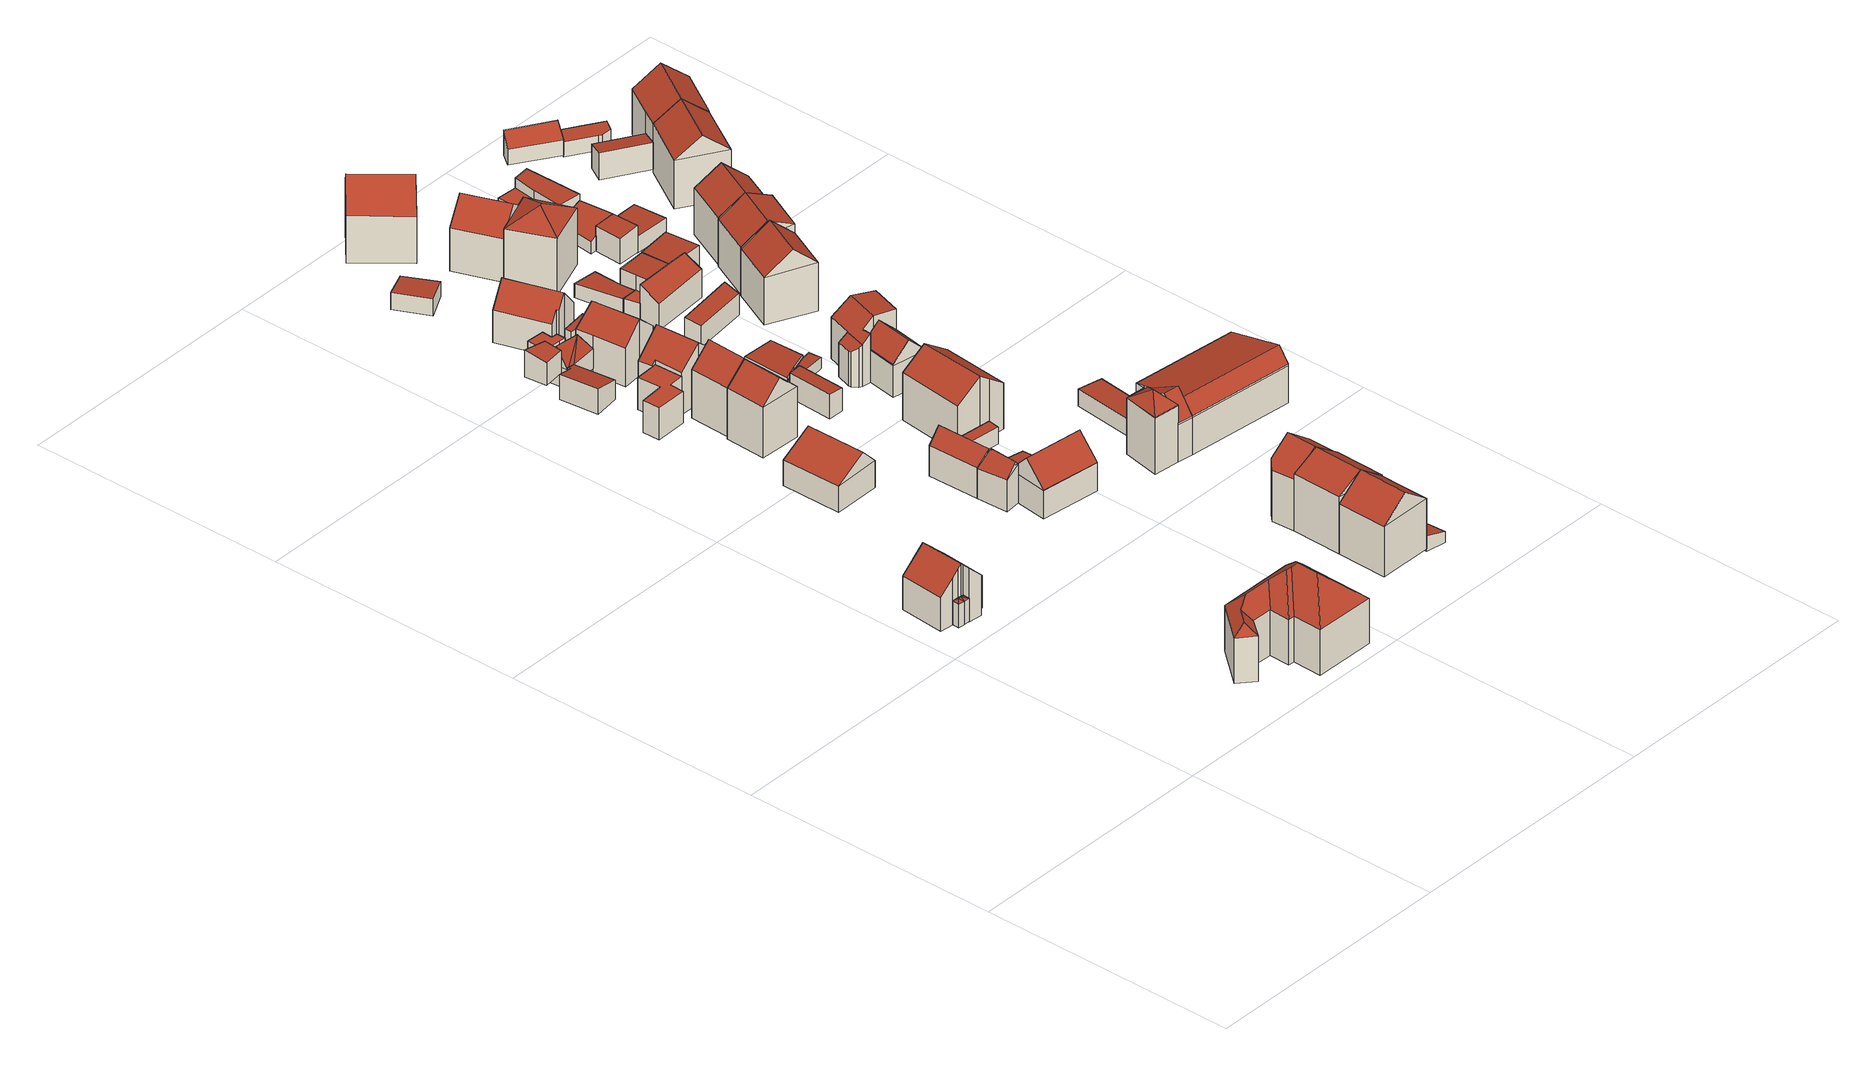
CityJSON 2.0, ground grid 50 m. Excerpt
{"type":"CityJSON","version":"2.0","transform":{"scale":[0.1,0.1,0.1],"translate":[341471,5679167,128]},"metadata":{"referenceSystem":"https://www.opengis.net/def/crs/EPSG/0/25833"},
"CityObjects":{
"building1":{"type":"Building","attributes":{"Dachtyp_tdc":"tdcFreeFormRoof","Gemeindeschluessel":14729160,"Dachneigung":36.52,"QualitaetDacherkennung":45,"Geometrietyp2DReferenz":"3000","function":"31001_9998","roofType":"5000","measuredHeight":5.02},"geometry":[{"type":"MultiSurface","lod":"2","boundaries":[[[0,1,2,3]],[[1,4,5,2]],[[4,6,7,5]],[[6,8,9,7]],[[8,10,11,9]],[[10,0,3,11]],[[12,8,13]],[[12,10,8]],[[14,10,12]],[[10,14,0]],[[13,8,6]],[[12,13,6,4]],[[14,12,4,1]],[[14,1,0]],[[3,2,5,7,9,11]]],"semantics":{"surfaces":[{"type":"WallSurface"},{"type":"RoofSurface"},{"type":"GroundSurface"}],"values":[0,0,0,0,0,0,1,1,1,1,1,1,1,1,2]}}]},
"building2":{"type":"Building","attributes":{"Dachtyp_tdc":"tdcGableRoof","Gemeindeschluessel":14729160,"Dachneigung":43.57,"QualitaetDacherkennung":71,"Geometrietyp2DReferenz":"3000","function":"31001_9998","roofType":"3100","measuredHeight":10.77},"geometry":[{"type":"MultiSurface","lod":"2","boundaries":[[[15,16,17,18]],[[16,19,20,17]],[[19,21,22,20]],[[21,23,24,22]],[[23,25,26,24]],[[25,27,28,26]],[[27,29,30,28]],[[29,31,32,30]],[[31,33,34,32]],[[33,35,36,34]],[[35,37,38,36]],[[37,15,18,38]],[[33,31,29,27,25,23]],[[23,21,19,16,15,37,35,33]],[[18,17,20,22,24,26,28,30,32,34,36,38]]],"semantics":{"surfaces":[{"type":"WallSurface"},{"type":"RoofSurface"},{"type":"GroundSurface"}],"values":[0,0,0,0,0,0,0,0,0,0,0,0,1,1,2]}}]},
"building3":{"type":"Building","attributes":{"Dachtyp_tdc":"tdcFreeFormRoof","Gemeindeschluessel":14729160,"Dachneigung":41.77,"QualitaetDacherkennung":42,"Geometrietyp2DReferenz":"3000","function":"31001_9998","roofType":"5000","measuredHeight":14.08},"geometry":[{"type":"MultiSurface","lod":"2","boundaries":[[[39,40,41,42]],[[40,43,44,41]],[[43,45,46,44]],[[45,47,48,46]],[[47,49,50,48]],[[49,51,52,50]],[[51,53,54,52]],[[53,55,56,54]],[[55,57,58,56]],[[57,59,60,58]],[[59,39,42,60]],[[61,62,63,59,57]],[[61,57,55]],[[64,62,61,55,53]],[[64,53,51]],[[65,66,67,63,62,64,51,49]],[[68,69,65,49,47]],[[68,47,45]],[[69,68,45,43]],[[66,65,69,43,40]],[[67,66,40,39]],[[63,67,39,59]],[[42,41,44,46,48,50,52,54,56,58,60]]],"semantics":{"surfaces":[{"type":"WallSurface"},{"type":"RoofSurface"},{"type":"GroundSurface"}],"values":[0,0,0,0,0,0,0,0,0,0,0,1,1,1,1,1,1,1,1,1,1,1,2]}}]},
"building4":{"type":"Building","attributes":{"Dachtyp_tdc":"tdcGableRoof","Gemeindeschluessel":14729160,"Dachneigung":29.31,"QualitaetDacherkennung":90,"Geometrietyp2DReferenz":"3000","function":"31001_9998","roofType":"3100","measuredHeight":8.37},"geometry":[{"type":"MultiSurface","lod":"2","boundaries":[[[70,71,72,73]],[[71,74,75,72]],[[74,76,77,75]],[[76,70,73,77]],[[74,71,78]],[[70,76,79]],[[71,70,79,78]],[[76,74,78,79]],[[73,72,75,77]]],"semantics":{"surfaces":[{"type":"WallSurface"},{"type":"RoofSurface"},{"type":"GroundSurface"}],"values":[0,0,0,0,0,0,1,1,2]}}]},
"building5":{"type":"Building","attributes":{"Dachtyp_tdc":"tdcPolyFlatRoof","Gemeindeschluessel":14729160,"Dachneigung":11.79,"QualitaetDacherkennung":70,"Geometrietyp2DReferenz":"3000","function":"31001_9998","roofType":"2100","measuredHeight":5.25},"geometry":[{"type":"MultiSurface","lod":"2","boundaries":[[[80,81,82,83]],[[81,84,85,82]],[[84,86,87,85]],[[86,80,83,87]],[[86,84,81,80]],[[83,82,85,87]]],"semantics":{"surfaces":[{"type":"WallSurface"},{"type":"RoofSurface"},{"type":"GroundSurface"}],"values":[0,0,0,0,1,2]}}]},
"building6":{"type":"Building","attributes":{"Dachtyp_tdc":"tdcPolyFlatRoof","Gemeindeschluessel":14729160,"Dachneigung":12.89,"QualitaetDacherkennung":87,"Geometrietyp2DReferenz":"3000","function":"31001_9998","roofType":"2100","measuredHeight":4.92},"geometry":[{"type":"MultiSurface","lod":"2","boundaries":[[[88,89,90,91]],[[89,92,93,90]],[[92,94,95,93]],[[94,96,97,95]],[[96,98,99,97]],[[98,88,91,99]],[[98,96,94,92,89,88]],[[91,90,93,95,97,99]]],"semantics":{"surfaces":[{"type":"WallSurface"},{"type":"RoofSurface"},{"type":"GroundSurface"}],"values":[0,0,0,0,0,0,1,2]}}]},
"building7":{"type":"Building","attributes":{"Dachtyp_tdc":"tdcPolyFlatRoof","Gemeindeschluessel":14729160,"Dachneigung":0,"QualitaetDacherkennung":25,"Geometrietyp2DReferenz":"3000","function":"31001_9998","roofType":"1000","measuredHeight":6.25},"geometry":[{"type":"MultiSurface","lod":"2","boundaries":[[[100,101,102,103]],[[101,104,105,102]],[[104,106,107,105]],[[106,108,109,107]],[[108,110,111,109]],[[110,112,113,111]],[[112,114,115,113]],[[114,116,117,115]],[[116,100,103,117]],[[116,114,112,110,108,106,104,101,100]],[[103,102,105,107,109,111,113,115,117]]],"semantics":{"surfaces":[{"type":"WallSurface"},{"type":"RoofSurface"},{"type":"GroundSurface"}],"values":[0,0,0,0,0,0,0,0,0,1,2]}}]},
"building8":{"type":"Building","attributes":{"Dachtyp_tdc":"tdcGableRoof","Gemeindeschluessel":14729160,"Dachneigung":42.84,"QualitaetDacherkennung":90,"Geometrietyp2DReferenz":"3000","function":"31001_9998","roofType":"3100","measuredHeight":13.67},"geometry":[{"type":"MultiSurface","lod":"2","boundaries":[[[118,119,120,121]],[[119,122,123,120]],[[122,124,125,123]],[[124,118,121,125]],[[122,119,126]],[[118,124,127]],[[119,118,127,126]],[[124,122,126,127]],[[121,120,123,125]]],"semantics":{"surfaces":[{"type":"WallSurface"},{"type":"RoofSurface"},{"type":"GroundSurface"}],"values":[0,0,0,0,0,0,1,1,2]}}]},
"building9":{"type":"Building","attributes":{"Dachtyp_tdc":"tdcPolyFlatRoof","Gemeindeschluessel":14729160,"Dachneigung":0,"QualitaetDacherkennung":85,"Geometrietyp2DReferenz":"3000","function":"31001_9998","roofType":"1000","measuredHeight":4.9},"geometry":[{"type":"MultiSurface","lod":"2","boundaries":[[[128,129,130,131]],[[129,132,133,130]],[[132,134,135,133]],[[134,136,137,135]],[[136,138,139,137]],[[138,140,141,139]],[[140,128,131,141]],[[140,138,136,134,132,129,128]],[[131,130,133,135,137,139,141]]],"semantics":{"surfaces":[{"type":"WallSurface"},{"type":"RoofSurface"},{"type":"GroundSurface"}],"values":[0,0,0,0,0,0,0,1,2]}}]},
"building10":{"type":"Building","attributes":{"Dachtyp_tdc":"tdcFreeFormRoof","Gemeindeschluessel":14729160,"Dachneigung":59.33,"QualitaetDacherkennung":14,"Geometrietyp2DReferenz":"3000","function":"31001_9998","roofType":"5000","measuredHeight":7.56},"geometry":[{"type":"MultiSurface","lod":"2","boundaries":[[[142,143,144,145]],[[143,146,147,144]],[[146,148,149,147]],[[148,150,151,149]],[[150,152,153,151]],[[152,154,155,153]],[[154,156,157,155]],[[156,158,159,157]],[[158,142,145,159]],[[158,160,161]],[[156,160,158]],[[160,156,154]],[[162,160,154,152]],[[162,152,150]],[[162,161,160]],[[150,161,162]],[[148,161,150]],[[146,161,148]],[[161,146,143]],[[142,161,143]],[[161,142,158]],[[145,144,147,149,151,153,155,157,159]]],"semantics":{"surfaces":[{"type":"WallSurface"},{"type":"RoofSurface"},{"type":"GroundSurface"}],"values":[0,0,0,0,0,0,0,0,0,1,1,1,1,1,1,1,1,1,1,0,0,2]}}]},
"building11":{"type":"Building","attributes":{"Dachtyp_tdc":"tdcGableRoof","Gemeindeschluessel":14729160,"Dachneigung":43.2,"QualitaetDacherkennung":81,"Geometrietyp2DReferenz":"3000","function":"31001_9998","roofType":"3100","measuredHeight":13.17},"geometry":[{"type":"MultiSurface","lod":"2","boundaries":[[[119,163,164,165]],[[163,166,167,164]],[[166,168,169,167]],[[168,119,165,169]],[[166,163,170]],[[119,168,171]],[[163,119,171,170]],[[168,166,170,171]],[[165,164,167,169]]],"semantics":{"surfaces":[{"type":"WallSurface"},{"type":"RoofSurface"},{"type":"GroundSurface"}],"values":[0,0,0,0,0,0,1,1,2]}}]},
"building12":{"type":"Building","attributes":{"Dachtyp_tdc":"tdcGableRoof","Gemeindeschluessel":14729160,"Dachneigung":40.87,"QualitaetDacherkennung":74,"Geometrietyp2DReferenz":"3000","function":"31001_9998","roofType":"3100","measuredHeight":11.77},"geometry":[{"type":"MultiSurface","lod":"2","boundaries":[[[172,173,174,175]],[[173,176,177,174]],[[176,178,179,177]],[[178,180,181,179]],[[180,182,183,181]],[[182,184,185,183]],[[184,186,187,185]],[[186,172,175,187]],[[182,180,178,176]],[[176,173,172,186,184,182]],[[175,174,177,179,181,183,185,187]]],"semantics":{"surfaces":[{"type":"WallSurface"},{"type":"RoofSurface"},{"type":"GroundSurface"}],"values":[0,0,0,0,0,0,0,0,1,1,2]}}]},
"building13":{"type":"Building","attributes":{"Dachtyp_tdc":"tdcPolyFlatRoof","Gemeindeschluessel":14729160,"Dachneigung":6.73,"QualitaetDacherkennung":65,"Geometrietyp2DReferenz":"3000","function":"31001_9998","roofType":"2100","measuredHeight":6.35},"geometry":[{"type":"MultiSurface","lod":"2","boundaries":[[[188,189,190,191]],[[189,192,193,190]],[[192,194,195,193]],[[194,196,197,195]],[[196,188,191,197]],[[196,194,192,189,188]],[[191,190,193,195,197]]],"semantics":{"surfaces":[{"type":"WallSurface"},{"type":"RoofSurface"},{"type":"GroundSurface"}],"values":[0,0,0,0,0,1,2]}}]},
"building14":{"type":"Building","attributes":{"Dachtyp_tdc":"tdcGableRoof","Gemeindeschluessel":14729160,"Dachneigung":48.49,"QualitaetDacherkennung":87,"Geometrietyp2DReferenz":"3000","function":"31001_9998","roofType":"3100","measuredHeight":10.32},"geometry":[{"type":"MultiSurface","lod":"2","boundaries":[[[198,199,200,201]],[[199,202,203,200]],[[202,204,205,203]],[[204,206,207,205]],[[206,208,209,207]],[[208,210,211,209]],[[210,212,213,211]],[[212,214,215,213]],[[214,198,201,215]],[[210,208,206,204,202,199,198]],[[198,214,212,210]],[[201,200,203,205,207,209,211,213,215]]],"semantics":{"surfaces":[{"type":"WallSurface"},{"type":"RoofSurface"},{"type":"GroundSurface"}],"values":[0,0,0,0,0,0,0,0,0,1,1,2]}}]},
"building15":{"type":"Building","attributes":{"Dachtyp_tdc":"tdcGableRoof","Gemeindeschluessel":14729160,"Dachneigung":42.46,"QualitaetDacherkennung":86,"Geometrietyp2DReferenz":"3000","function":"31001_9998","roofType":"3100","measuredHeight":11.02},"geometry":[{"type":"MultiSurface","lod":"2","boundaries":[[[216,217,218,219]],[[217,220,221,218]],[[220,222,223,221]],[[222,224,225,223]],[[224,226,227,225]],[[226,228,229,227]],[[228,230,231,229]],[[230,216,219,231]],[[226,224,222,220,217]],[[217,216,230,228,226]],[[219,218,221,223,225,227,229,231]]],"semantics":{"surfaces":[{"type":"WallSurface"},{"type":"RoofSurface"},{"type":"GroundSurface"}],"values":[0,0,0,0,0,0,0,0,1,1,2]}}]},
"building16":{"type":"Building","attributes":{"Gemeindeschluessel":14729160,"Geometrietyp2DReferenz":"3000","function":"31001_9998","roofType":"9999"},"children":["building16-1","building16-2","building16-3","building16-4"]},
"building16-1":{"type":"BuildingPart","attributes":{"Dachtyp_tdc":"tdcGableRoof","Dachneigung":45.99,"QualitaetDacherkennung":84,"Geometrietyp2DReferenz":"3000","roofType":"3100","measuredHeight":9.86},"parents":["building16"],"geometry":[{"type":"MultiSurface","lod":"2","boundaries":[[[232,233,234,235]],[[232,236,237,233]],[[236,238,239,237]],[[238,240,241,239]],[[242,243,244,245,246,247,232]],[[248,247,246,249]],[[236,248,249,238]],[[238,249,246,245,250,240]],[[232,247,248,236]],[[251,243,242,235]],[[235,242,232]],[[234,233,237,239,241,252]],[[252,241,240,251]],[[235,234,252,251]],[[244,250,245]],[[240,250,244,243,251]]],"semantics":{"surfaces":[{"type":"WallSurface"},{"type":"RoofSurface"},{"type":"GroundSurface"},{"type":"ClosureSurface"}],"values":[0,0,0,0,1,1,0,0,0,0,0,2,3,3,0,3]}}]},
"building16-2":{"type":"BuildingPart","attributes":{"Dachtyp_tdc":"tdcPolyFlatRoof","Dachneigung":7.49,"QualitaetDacherkennung":50,"Geometrietyp2DReferenz":"3000","roofType":"2100","measuredHeight":5.52},"parents":["building16"],"geometry":[{"type":"MultiSurface","lod":"2","boundaries":[[[253,254,255,256]],[[254,235,234,255]],[[235,254,253,257,251]],[[252,258,256,255,234]],[[252,251,257,258]],[[256,258,257,253]],[[252,234,235,251]]],"semantics":{"surfaces":[{"type":"WallSurface"},{"type":"RoofSurface"},{"type":"GroundSurface"},{"type":"ClosureSurface"}],"values":[0,0,1,2,3,3,3]}}]},
"building16-3":{"type":"BuildingPart","attributes":{"Dachtyp_tdc":"tdcGableRoof","Dachneigung":42.58,"QualitaetDacherkennung":91,"Geometrietyp2DReferenz":"3000","roofType":"3100","measuredHeight":8.44},"parents":["building16"],"geometry":[{"type":"MultiSurface","lod":"2","boundaries":[[[259,250,260]],[[261,259,260,262,263,264]],[[250,244,265,262,260]],[[266,267,268,258,252,241]],[[259,261,267,266]],[[250,259,266,241,240]],[[262,265,269,263]],[[263,269,270,264]],[[264,270,261]],[[271,269,265]],[[258,268,270,269,271,257]],[[268,267,261,270]],[[244,243,251,257,271,265]],[[240,241,252,251]],[[250,240,251,243,244]],[[251,252,258,257]]],"semantics":{"surfaces":[{"type":"WallSurface"},{"type":"RoofSurface"},{"type":"GroundSurface"},{"type":"ClosureSurface"}],"values":[0,1,1,2,0,0,0,3,3,0,3,3,0,3,3,3]}}]},
"building16-4":{"type":"BuildingPart","attributes":{"Dachtyp_tdc":"tdcGableRoof","Dachneigung":46.51,"QualitaetDacherkennung":93,"Geometrietyp2DReferenz":"3000","roofType":"3100","measuredHeight":8.54},"parents":["building16"],"geometry":[{"type":"MultiSurface","lod":"2","boundaries":[[[272,273,253,256,274]],[[275,276,277,267,261]],[[276,278,279,277]],[[278,280,281,279]],[[280,282,283,281]],[[282,272,274,283]],[[278,276,275,284]],[[284,263,269,271,273,272,282,280,278]],[[274,256,258,268,267,277,279,281,283]],[[257,253,273,271]],[[264,263,284]],[[258,256,253,257]],[[270,269,263,264]],[[268,258,257,271,269,270]],[[275,261,264,284]],[[261,270,264]],[[261,267,268,270]]],"semantics":{"surfaces":[{"type":"WallSurface"},{"type":"RoofSurface"},{"type":"GroundSurface"},{"type":"ClosureSurface"}],"values":[0,0,0,0,0,0,1,1,2,0,0,3,3,3,0,3,3]}}]},
"building17":{"type":"Building","attributes":{"Dachtyp_tdc":"tdcPolyFlatRoof","Gemeindeschluessel":14729160,"Dachneigung":3.97,"QualitaetDacherkennung":76,"Geometrietyp2DReferenz":"3000","function":"31001_9998","roofType":"2100","measuredHeight":3.25},"geometry":[{"type":"MultiSurface","lod":"2","boundaries":[[[285,286,287,288]],[[286,289,290,287]],[[289,291,292,290]],[[291,285,288,292]],[[291,289,286,285]],[[288,287,290,292]]],"semantics":{"surfaces":[{"type":"WallSurface"},{"type":"RoofSurface"},{"type":"GroundSurface"}],"values":[0,0,0,0,1,2]}}]},
"building18":{"type":"Building","attributes":{"Dachtyp_tdc":"tdcPolyFlatRoof","Gemeindeschluessel":14729160,"Dachneigung":6.72,"QualitaetDacherkennung":80,"Geometrietyp2DReferenz":"3000","function":"31001_9998","roofType":"2100","measuredHeight":5.47},"geometry":[{"type":"MultiSurface","lod":"2","boundaries":[[[293,294,295,296]],[[294,297,298,295]],[[297,299,300,298]],[[299,293,296,300]],[[299,297,294,293]],[[296,295,298,300]]],"semantics":{"surfaces":[{"type":"WallSurface"},{"type":"RoofSurface"},{"type":"GroundSurface"}],"values":[0,0,0,0,1,2]}}]},
"building19":{"type":"Building","attributes":{"Dachtyp_tdc":"tdcPolyFlatRoof","Gemeindeschluessel":14729160,"Dachneigung":7.4,"QualitaetDacherkennung":64,"Geometrietyp2DReferenz":"3000","function":"31001_9998","roofType":"2100","measuredHeight":3.51},"geometry":[{"type":"MultiSurface","lod":"2","boundaries":[[[301,302,303,304]],[[302,305,306,303]],[[305,307,308,306]],[[307,301,304,308]],[[307,305,302,301]],[[304,303,306,308]]],"semantics":{"surfaces":[{"type":"WallSurface"},{"type":"RoofSurface"},{"type":"GroundSurface"}],"values":[0,0,0,0,1,2]}}]},
"building20":{"type":"Building","attributes":{"Gemeindeschluessel":14729160,"Geometrietyp2DReferenz":"3000","function":"31001_9998","roofType":"9999"},"children":["building20-1","building20-2"]},
"building20-1":{"type":"BuildingPart","attributes":{"Dachtyp_tdc":"tdcPolyFlatRoof","Dachneigung":5.73,"QualitaetDacherkennung":96,"Geometrietyp2DReferenz":"3000","roofType":"2100","measuredHeight":4.77},"parents":["building20"],"geometry":[{"type":"MultiSurface","lod":"2","boundaries":[[[309,310,311,312,313]],[[310,314,315,311]],[[314,316,317,318,315]],[[314,310,309,316]],[[318,312,311,315]],[[309,313,317,316]],[[313,312,318,317]]],"semantics":{"surfaces":[{"type":"WallSurface"},{"type":"RoofSurface"},{"type":"GroundSurface"},{"type":"ClosureSurface"}],"values":[0,0,0,1,2,0,3]}}]},
"building20-2":{"type":"BuildingPart","attributes":{"Dachtyp_tdc":"tdcPolyFlatRoof","Dachneigung":4.71,"QualitaetDacherkennung":43,"Geometrietyp2DReferenz":"3000","roofType":"2100","measuredHeight":2.96},"parents":["building20"],"geometry":[{"type":"MultiSurface","lod":"2","boundaries":[[[319,320,321,322]],[[320,323,324,321]],[[323,325,326,324]],[[325,327,328,326]],[[327,313,312,328]],[[317,319,322,318]],[[317,313,327,325,323,320,319]],[[322,321,324,326,328,312,318]],[[318,312,313,317]]],"semantics":{"surfaces":[{"type":"WallSurface"},{"type":"RoofSurface"},{"type":"GroundSurface"},{"type":"ClosureSurface"}],"values":[0,0,0,0,0,0,1,2,3]}}]},
"building21":{"type":"Building","attributes":{"Dachtyp_tdc":"tdcGableRoof","Gemeindeschluessel":14729160,"Dachneigung":35.83,"QualitaetDacherkennung":84,"Geometrietyp2DReferenz":"3000","function":"31001_9998","roofType":"3100","measuredHeight":12.69},"geometry":[{"type":"MultiSurface","lod":"2","boundaries":[[[329,330,331,332]],[[330,333,334,331]],[[333,335,336,334]],[[335,337,338,336]],[[337,339,340,338]],[[339,341,342,340]],[[341,329,332,342]],[[337,335,333,330]],[[330,329,341,339,337]],[[332,331,334,336,338,340,342]]],"semantics":{"surfaces":[{"type":"WallSurface"},{"type":"RoofSurface"},{"type":"GroundSurface"}],"values":[0,0,0,0,0,0,0,1,1,2]}}]},
"building22":{"type":"Building","attributes":{"Dachtyp_tdc":"tdcFreeFormRoof","Gemeindeschluessel":14729160,"Dachneigung":36.97,"QualitaetDacherkennung":89,"Geometrietyp2DReferenz":"3000","function":"31001_9998","roofType":"5000","measuredHeight":13.66},"geometry":[{"type":"MultiSurface","lod":"2","boundaries":[[[343,344,345,346]],[[344,347,348,345]],[[347,349,350,348]],[[349,351,352,350]],[[351,343,346,352]],[[353,354,344,343]],[[349,347,354,353,351]],[[343,351,353]],[[347,344,354]],[[346,345,348,350,352]]],"semantics":{"surfaces":[{"type":"WallSurface"},{"type":"RoofSurface"},{"type":"GroundSurface"}],"values":[0,0,0,0,0,1,1,0,0,2]}}]},
"building23":{"type":"Building","attributes":{"Dachtyp_tdc":"tdcPolyFlatRoof","Gemeindeschluessel":14729160,"Dachneigung":4.98,"QualitaetDacherkennung":78,"Geometrietyp2DReferenz":"3000","function":"31001_9998","roofType":"2100","measuredHeight":3.06},"geometry":[{"type":"MultiSurface","lod":"2","boundaries":[[[355,356,357,358]],[[356,359,360,357]],[[359,361,362,360]],[[361,363,364,362]],[[363,355,358,364]],[[363,361,359,356,355]],[[358,357,360,362,364]]],"semantics":{"surfaces":[{"type":"WallSurface"},{"type":"RoofSurface"},{"type":"GroundSurface"}],"values":[0,0,0,0,0,1,2]}}]},
"building24":{"type":"Building","attributes":{"Dachtyp_tdc":"tdcFreeFormRoof","Gemeindeschluessel":14729160,"Dachneigung":35.01,"QualitaetDacherkennung":44,"Geometrietyp2DReferenz":"3000","function":"31001_9998","roofType":"5000","measuredHeight":13.65},"geometry":[{"type":"MultiSurface","lod":"2","boundaries":[[[365,366,367,345]],[[366,368,369,367]],[[368,370,371,369]],[[370,372,348,371]],[[372,365,345,348]],[[370,368,373,374,372]],[[374,373,366,365]],[[365,372,374]],[[368,366,373]],[[345,367,369,371,348]]],"semantics":{"surfaces":[{"type":"WallSurface"},{"type":"RoofSurface"},{"type":"GroundSurface"}],"values":[0,0,0,0,0,1,1,0,0,2]}}]},
"building25":{"type":"Building","attributes":{"Dachtyp_tdc":"tdcGableRoof","Gemeindeschluessel":14729160,"Dachneigung":42.16,"QualitaetDacherkennung":72,"Geometrietyp2DReferenz":"3000","function":"31001_9998","roofType":"3100","measuredHeight":13.64},"geometry":[{"type":"MultiSurface","lod":"2","boundaries":[[[375,376,377,378]],[[376,379,380,377]],[[379,381,382,380]],[[381,375,378,382]],[[379,376,383]],[[375,381,384]],[[376,375,384,383]],[[381,379,383,384]],[[378,377,380,382]]],"semantics":{"surfaces":[{"type":"WallSurface"},{"type":"RoofSurface"},{"type":"GroundSurface"}],"values":[0,0,0,0,0,0,1,1,2]}}]},
"building26":{"type":"Building","attributes":{"Dachtyp_tdc":"tdcFreeFormRoof","Gemeindeschluessel":14729160,"Dachneigung":37.32,"QualitaetDacherkennung":78,"Geometrietyp2DReferenz":"3000","function":"31001_9998","roofType":"5000","measuredHeight":13.74},"geometry":[{"type":"MultiSurface","lod":"2","boundaries":[[[385,386,387,388]],[[386,389,390,387]],[[389,391,369,390]],[[391,392,367,369]],[[392,385,388,367]],[[393,394,386,385,392]],[[391,389,394,393]],[[389,386,394]],[[392,391,393]],[[388,387,390,369,367]]],"semantics":{"surfaces":[{"type":"WallSurface"},{"type":"RoofSurface"},{"type":"GroundSurface"}],"values":[0,0,0,0,0,1,1,0,0,2]}}]},
"building27":{"type":"Building","attributes":{"Dachtyp_tdc":"tdcPolyFlatRoof","Gemeindeschluessel":14729160,"Dachneigung":2.71,"QualitaetDacherkennung":85,"Geometrietyp2DReferenz":"3000","function":"31001_9998","roofType":"2100","measuredHeight":3.1},"geometry":[{"type":"MultiSurface","lod":"2","boundaries":[[[395,396,397,398]],[[396,399,400,397]],[[399,401,402,400]],[[401,403,404,402]],[[403,395,398,404]],[[403,401,399,396,395]],[[398,397,400,402,404]]],"semantics":{"surfaces":[{"type":"WallSurface"},{"type":"RoofSurface"},{"type":"GroundSurface"}],"values":[0,0,0,0,0,1,2]}}]},
"building28":{"type":"Building","attributes":{"Dachtyp_tdc":"tdcPolyFlatRoof","Gemeindeschluessel":14729160,"Dachneigung":14.51,"QualitaetDacherkennung":78,"Geometrietyp2DReferenz":"3000","function":"31001_9998","roofType":"2100","measuredHeight":3.11},"geometry":[{"type":"MultiSurface","lod":"2","boundaries":[[[405,406,407,408]],[[406,409,410,407]],[[409,411,412,410]],[[411,405,408,412]],[[411,409,406,405]],[[408,407,410,412]]],"semantics":{"surfaces":[{"type":"WallSurface"},{"type":"RoofSurface"},{"type":"GroundSurface"}],"values":[0,0,0,0,1,2]}}]},
"building29":{"type":"Building","attributes":{"Dachtyp_tdc":"tdcGableRoof","Gemeindeschluessel":14729160,"Dachneigung":44.74,"QualitaetDacherkennung":71,"Geometrietyp2DReferenz":"3000","function":"31001_9998","roofType":"3100","measuredHeight":9.68},"geometry":[{"type":"MultiSurface","lod":"2","boundaries":[[[413,414,415,416]],[[414,417,418,415]],[[417,419,420,418]],[[419,421,422,420]],[[421,413,416,422]],[[423,424,425,426,427]],[[413,424,423,414]],[[414,423,427,417]],[[417,427,426,419]],[[419,426,425,421]],[[421,425,424,413]],[[416,415,418,420,422]]],"semantics":{"surfaces":[{"type":"WallSurface"},{"type":"RoofSurface"},{"type":"GroundSurface"}],"values":[0,0,0,0,0,1,1,0,0,0,0,2]}}]},
"building30":{"type":"Building","attributes":{"Dachtyp_tdc":"tdcPolyFlatRoof","Gemeindeschluessel":14729160,"Dachneigung":7.09,"QualitaetDacherkennung":84,"Geometrietyp2DReferenz":"3000","function":"31001_9998","roofType":"2100","measuredHeight":4.57},"geometry":[{"type":"MultiSurface","lod":"2","boundaries":[[[428,429,430,431]],[[429,432,433,430]],[[432,434,435,433]],[[434,428,431,435]],[[434,432,429,428]],[[431,430,433,435]]],"semantics":{"surfaces":[{"type":"WallSurface"},{"type":"RoofSurface"},{"type":"GroundSurface"}],"values":[0,0,0,0,1,2]}}]},
"building31":{"type":"Building","attributes":{"Dachtyp_tdc":"tdcGableRoof","Gemeindeschluessel":14729160,"Dachneigung":36.62,"QualitaetDacherkennung":84,"Geometrietyp2DReferenz":"3000","function":"31001_9998","roofType":"3100","measuredHeight":11.94},"geometry":[{"type":"MultiSurface","lod":"2","boundaries":[[[436,437,438,439]],[[437,440,441,438]],[[440,442,443,441]],[[442,436,439,443]],[[440,437,444]],[[436,442,445]],[[437,436,445,444]],[[442,440,444,445]],[[439,438,441,443]]],"semantics":{"surfaces":[{"type":"WallSurface"},{"type":"RoofSurface"},{"type":"GroundSurface"}],"values":[0,0,0,0,0,0,1,1,2]}}]},
"building32":{"type":"Building","attributes":{"Gemeindeschluessel":14729160,"Geometrietyp2DReferenz":"3000","function":"31001_9998","roofType":"9999"},"children":["building32-1","building32-2"]},
"building32-1":{"type":"BuildingPart","attributes":{"Dachtyp_tdc":"tdcPolyFlatRoof","Dachneigung":0,"QualitaetDacherkennung":66,"Geometrietyp2DReferenz":"3000","roofType":"1000","measuredHeight":3.38},"parents":["building32"],"geometry":[{"type":"MultiSurface","lod":"2","boundaries":[[[446,447,448,449]],[[447,450,451,448]],[[450,452,453,451]],[[452,450,447,446]],[[449,448,451,453]],[[449,453,452,446]]],"semantics":{"surfaces":[{"type":"WallSurface"},{"type":"RoofSurface"},{"type":"GroundSurface"},{"type":"ClosureSurface"}],"values":[0,0,0,1,2,3]}}]},
"building32-2":{"type":"BuildingPart","attributes":{"Dachtyp_tdc":"tdcPolyFlatRoof","Dachneigung":3.51,"QualitaetDacherkennung":95,"Geometrietyp2DReferenz":"3000","roofType":"2100","measuredHeight":6.49},"parents":["building32"],"geometry":[{"type":"MultiSurface","lod":"2","boundaries":[[[454,455,456,453,452]],[[455,457,458,456]],[[457,459,460,458]],[[459,461,446,449,460]],[[459,457,455,454,461]],[[449,453,456,458,460]],[[454,452,446,461]],[[452,453,449,446]]],"semantics":{"surfaces":[{"type":"WallSurface"},{"type":"RoofSurface"},{"type":"GroundSurface"},{"type":"ClosureSurface"}],"values":[0,0,0,0,1,2,0,3]}}]},
"building33":{"type":"Building","attributes":{"Dachtyp_tdc":"tdcFreeFormRoof","Gemeindeschluessel":14729160,"Dachneigung":29.59,"QualitaetDacherkennung":70,"Geometrietyp2DReferenz":"3000","function":"31001_9998","roofType":"5000","measuredHeight":13.51},"geometry":[{"type":"MultiSurface","lod":"2","boundaries":[[[462,463,464,465]],[[463,466,467,464]],[[466,468,469,467]],[[468,462,465,469]],[[470,468,466]],[[471,470,466,463]],[[471,463,462]],[[470,471,462,468]],[[465,464,467,469]]],"semantics":{"surfaces":[{"type":"WallSurface"},{"type":"RoofSurface"},{"type":"GroundSurface"}],"values":[0,0,0,0,1,1,1,1,2]}}]},
"building34":{"type":"Building","attributes":{"Dachtyp_tdc":"tdcPolyFlatRoof","Gemeindeschluessel":14729160,"Dachneigung":26.33,"QualitaetDacherkennung":62,"Geometrietyp2DReferenz":"3000","function":"31001_9998","roofType":"2100","measuredHeight":7.25},"geometry":[{"type":"MultiSurface","lod":"2","boundaries":[[[472,473,474,475]],[[473,476,477,474]],[[476,478,479,477]],[[478,480,481,479]],[[480,472,475,481]],[[480,478,476,473,472]],[[475,474,477,479,481]]],"semantics":{"surfaces":[{"type":"WallSurface"},{"type":"RoofSurface"},{"type":"GroundSurface"}],"values":[0,0,0,0,0,1,2]}}]},
"building35":{"type":"Building","attributes":{"Gemeindeschluessel":14729160,"Geometrietyp2DReferenz":"3000","function":"31001_9998","roofType":"9999"},"children":["building35-1","building35-2"]},
"building35-1":{"type":"BuildingPart","attributes":{"Dachtyp_tdc":"tdcGableRoof","Dachneigung":39.21,"QualitaetDacherkennung":55,"Geometrietyp2DReferenz":"3000","roofType":"3100","measuredHeight":11.01},"parents":["building35"],"geometry":[{"type":"MultiSurface","lod":"2","boundaries":[[[482,483,422,484]],[[483,485,420,422]],[[485,486,487,420]],[[488,489,490,491]],[[489,492,493,490]],[[492,494,495,493]],[[494,496,416,495]],[[496,482,484,416]],[[492,489,488,486,485,483,482]],[[482,496,494,492]],[[484,422,420,487,491,490,493,495,416]],[[488,491,487,486]]],"semantics":{"surfaces":[{"type":"WallSurface"},{"type":"RoofSurface"},{"type":"GroundSurface"},{"type":"ClosureSurface"}],"values":[0,0,0,0,0,0,0,0,1,1,2,3]}}]},
"building35-2":{"type":"BuildingPart","attributes":{"Dachtyp_tdc":"tdcPolyFlatRoof","Dachneigung":39.22,"QualitaetDacherkennung":81,"Geometrietyp2DReferenz":"3000","roofType":"2100","measuredHeight":8.06},"parents":["building35"],"geometry":[{"type":"MultiSurface","lod":"2","boundaries":[[[497,498,499,500]],[[498,501,502,499]],[[501,503,504,502]],[[503,488,491,504]],[[486,497,500,487]],[[486,488,503,501,498,497]],[[500,499,502,504,491,487]],[[487,491,488,486]]],"semantics":{"surfaces":[{"type":"WallSurface"},{"type":"RoofSurface"},{"type":"GroundSurface"},{"type":"ClosureSurface"}],"values":[0,0,0,0,0,1,2,3]}}]},
"building36":{"type":"Building","attributes":{"Dachtyp_tdc":"tdcPolyFlatRoof","Gemeindeschluessel":14729160,"Dachneigung":4.41,"QualitaetDacherkennung":89,"Geometrietyp2DReferenz":"3000","function":"31001_9998","roofType":"2100","measuredHeight":3.29},"geometry":[{"type":"MultiSurface","lod":"2","boundaries":[[[505,506,507,508]],[[506,509,510,507]],[[509,511,512,510]],[[511,513,514,512]],[[513,515,516,514]],[[515,505,508,516]],[[515,513,511,509,506,505]],[[508,507,510,512,514,516]]],"semantics":{"surfaces":[{"type":"WallSurface"},{"type":"RoofSurface"},{"type":"GroundSurface"}],"values":[0,0,0,0,0,0,1,2]}}]},
"building37":{"type":"Building","attributes":{"Dachtyp_tdc":"tdcPolyFlatRoof","Gemeindeschluessel":14729160,"Dachneigung":2.77,"QualitaetDacherkennung":94,"Geometrietyp2DReferenz":"3000","function":"31001_9998","roofType":"2100","measuredHeight":6.48},"geometry":[{"type":"MultiSurface","lod":"2","boundaries":[[[459,517,458,460]],[[517,518,519,458]],[[518,520,521,519]],[[520,522,523,521]],[[522,459,460,523]],[[522,520,518,517,459]],[[460,458,519,521,523]]],"semantics":{"surfaces":[{"type":"WallSurface"},{"type":"RoofSurface"},{"type":"GroundSurface"}],"values":[0,0,0,0,0,1,2]}}]},
"building38":{"type":"Building","attributes":{"Dachtyp_tdc":"tdcGableRoof","Gemeindeschluessel":14729160,"Dachneigung":39.04,"QualitaetDacherkennung":80,"Geometrietyp2DReferenz":"3000","function":"31001_9998","roofType":"3100","measuredHeight":13.27},"geometry":[{"type":"MultiSurface","lod":"2","boundaries":[[[524,525,526,527]],[[525,528,529,526]],[[528,530,531,529]],[[530,524,527,531]],[[528,525,532]],[[524,530,533]],[[525,524,533,532]],[[530,528,532,533]],[[527,526,529,531]]],"semantics":{"surfaces":[{"type":"WallSurface"},{"type":"RoofSurface"},{"type":"GroundSurface"}],"values":[0,0,0,0,0,0,1,1,2]}}]},
"building39":{"type":"Building","attributes":{"Dachtyp_tdc":"tdcPolyFlatRoof","Gemeindeschluessel":14729160,"Dachneigung":23.98,"QualitaetDacherkennung":80,"Geometrietyp2DReferenz":"3000","function":"31001_9998","roofType":"2100","measuredHeight":2.71},"geometry":[{"type":"MultiSurface","lod":"2","boundaries":[[[534,535,536,537]],[[535,538,539,536]],[[538,540,541,539]],[[540,534,537,541]],[[540,538,535,534]],[[537,536,539,541]]],"semantics":{"surfaces":[{"type":"WallSurface"},{"type":"RoofSurface"},{"type":"GroundSurface"}],"values":[0,0,0,0,1,2]}}]},
"building40":{"type":"Building","attributes":{"Gemeindeschluessel":14729160,"Geometrietyp2DReferenz":"3000","function":"31001_9998","roofType":"9999"},"children":["building40-1","building40-2"]},
"building40-1":{"type":"BuildingPart","attributes":{"Dachtyp_tdc":"tdcPolyFlatRoof","Dachneigung":31.55,"QualitaetDacherkennung":84,"Geometrietyp2DReferenz":"3000","roofType":"2100","measuredHeight":5.31},"parents":["building40"],"geometry":[{"type":"MultiSurface","lod":"2","boundaries":[[[542,543,544,545]],[[543,546,547,544]],[[548,549,550,551]],[[549,535,552,550]],[[535,553,554,552]],[[553,542,545,554]],[[553,535,549,548,555,546,543,542]],[[545,544,547,551,550,552,554]],[[548,551,547,546,555]]],"semantics":{"surfaces":[{"type":"WallSurface"},{"type":"RoofSurface"},{"type":"GroundSurface"},{"type":"ClosureSurface"}],"values":[0,0,0,0,0,0,1,2,3]}}]},
"building40-2":{"type":"BuildingPart","attributes":{"Dachtyp_tdc":"tdcPolyFlatRoof","Dachneigung":6.41,"QualitaetDacherkennung":94,"Geometrietyp2DReferenz":"3000","roofType":"2100","measuredHeight":5.28},"parents":["building40"],"geometry":[{"type":"MultiSurface","lod":"2","boundaries":[[[556,557,558,559]],[[557,560,548,551,558]],[[546,556,559,547]],[[546,555,560,557,556]],[[559,558,551,547]],[[555,548,560]],[[547,551,548,555,546]]],"semantics":{"surfaces":[{"type":"WallSurface"},{"type":"RoofSurface"},{"type":"GroundSurface"},{"type":"ClosureSurface"}],"values":[0,0,0,1,2,0,3]}}]},
"building41":{"type":"Building","attributes":{"Gemeindeschluessel":14729160,"Geometrietyp2DReferenz":"3000","function":"31001_9998","roofType":"9999"},"children":["building41-1","building41-2","building41-3"]},
"building41-1":{"type":"BuildingPart","attributes":{"Dachtyp_tdc":"tdcGableRoof","Dachneigung":29.38,"QualitaetDacherkennung":79,"Geometrietyp2DReferenz":"3000","roofType":"3100","measuredHeight":11.72},"parents":["building41"],"geometry":[{"type":"MultiSurface","lod":"2","boundaries":[[[561,562,563,564]],[[565,566,567,568]],[[566,569,570,567]],[[569,571,572,570]],[[573,574,575,576,577,578,571,569,566]],[[579,576,575,580,581]],[[561,579,581,562]],[[565,573,566]],[[564,563,568,567,570,572]],[[568,563,562,565]],[[564,572,571,561]],[[580,575,574]],[[562,581,580,574,573,565]],[[576,579,582,577]],[[578,561,571]],[[561,578,577,582,579]]],"semantics":{"surfaces":[{"type":"WallSurface"},{"type":"RoofSurface"},{"type":"GroundSurface"},{"type":"ClosureSurface"}],"values":[0,0,0,0,1,1,0,0,2,3,3,0,3,0,3,3]}}]},
"building41-2":{"type":"BuildingPart","attributes":{"Dachtyp_tdc":"tdcTentRoof","Dachneigung":46.4,"QualitaetDacherkennung":65,"Geometrietyp2DReferenz":"3000","roofType":"4000","measuredHeight":13.57},"parents":["building41"],"geometry":[{"type":"MultiSurface","lod":"2","boundaries":[[[583,584,585,563,562,581]],[[584,586,587,585]],[[586,588,589,587]],[[588,590,573,565,568,589]],[[590,588,586,591]],[[592,590,591]],[[593,592,591]],[[586,593,591]],[[584,593,586]],[[583,592,593,584]],[[590,592,583,580,574]],[[563,585,587,589,568]],[[581,580,583]],[[574,573,590]],[[562,563,568,565]],[[562,565,573,574,580,581]]],"semantics":{"surfaces":[{"type":"WallSurface"},{"type":"RoofSurface"},{"type":"GroundSurface"},{"type":"ClosureSurface"}],"values":[0,0,0,0,1,1,1,1,0,0,0,2,0,0,3,3]}}]},
"building41-3":{"type":"BuildingPart","attributes":{"Dachtyp_tdc":"tdcGableRoof","Dachneigung":15.12,"QualitaetDacherkennung":53,"Geometrietyp2DReferenz":"3000","roofType":"3100","measuredHeight":10.22},"parents":["building41"],"geometry":[{"type":"MultiSurface","lod":"2","boundaries":[[[594,561,564,595]],[[596,597,572,571]],[[596,598,599,597]],[[598,600,601,599]],[[600,594,595,601]],[[602,577,582,603,600,598,596]],[[604,603,582,579]],[[594,604,579,561]],[[600,603,604,594]],[[571,602,596]],[[595,564,572,597,599,601]],[[571,572,564,561]],[[571,561,578]],[[578,577,602,571]],[[578,561,579,582,577]]],"semantics":{"surfaces":[{"type":"WallSurface"},{"type":"RoofSurface"},{"type":"GroundSurface"},{"type":"ClosureSurface"}],"values":[0,0,0,0,0,1,1,0,0,0,2,3,3,0,3]}}]},
"building42":{"type":"Building","attributes":{"Gemeindeschluessel":14729160,"Geometrietyp2DReferenz":"3000","function":"31001_9998","roofType":"9999"},"children":["building42-1","building42-2"]},
"building42-1":{"type":"BuildingPart","attributes":{"Dachtyp_tdc":"tdcPolyFlatRoof","Dachneigung":0,"QualitaetDacherkennung":78,"Geometrietyp2DReferenz":"3000","roofType":"1000","measuredHeight":3.23},"parents":["building42"],"geometry":[{"type":"MultiSurface","lod":"2","boundaries":[[[605,606,607,608]],[[606,609,610,607]],[[609,611,612,610]],[[611,609,606,605]],[[608,607,610,612]],[[608,612,611,605]]],"semantics":{"surfaces":[{"type":"WallSurface"},{"type":"RoofSurface"},{"type":"GroundSurface"},{"type":"ClosureSurface"}],"values":[0,0,0,1,2,3]}}]},
"building42-2":{"type":"BuildingPart","attributes":{"Dachtyp_tdc":"tdcPolyFlatRoof","Dachneigung":5.7,"QualitaetDacherkennung":91,"Geometrietyp2DReferenz":"3000","roofType":"2100","measuredHeight":5.44},"parents":["building42"],"geometry":[{"type":"MultiSurface","lod":"2","boundaries":[[[613,614,615,616]],[[614,617,605,608,615]],[[618,619,620,612,611]],[[619,613,616,620]],[[619,618,617,614,613]],[[616,615,608,612,620]],[[611,605,617,618]],[[611,612,608,605]]],"semantics":{"surfaces":[{"type":"WallSurface"},{"type":"RoofSurface"},{"type":"GroundSurface"},{"type":"ClosureSurface"}],"values":[0,0,0,0,1,2,0,3]}}]},
"building43":{"type":"Building","attributes":{"Dachtyp_tdc":"tdcGableRoof","Gemeindeschluessel":14729160,"Dachneigung":38.94,"QualitaetDacherkennung":48,"Geometrietyp2DReferenz":"3000","function":"31001_9998","roofType":"3100","measuredHeight":12.91},"geometry":[{"type":"MultiSurface","lod":"2","boundaries":[[[621,622,623,624]],[[622,625,626,623]],[[625,627,628,626]],[[627,621,624,628]],[[625,622,629]],[[621,627,630]],[[622,621,630,629]],[[627,625,629,630]],[[624,623,626,628]]],"semantics":{"surfaces":[{"type":"WallSurface"},{"type":"RoofSurface"},{"type":"GroundSurface"}],"values":[0,0,0,0,0,0,1,1,2]}}]},
"building44":{"type":"Building","attributes":{"Dachtyp_tdc":"tdcPolyFlatRoof","Gemeindeschluessel":14729160,"Dachneigung":3.67,"QualitaetDacherkennung":90,"Geometrietyp2DReferenz":"3000","function":"31001_9998","roofType":"2100","measuredHeight":3.31},"geometry":[{"type":"MultiSurface","lod":"2","boundaries":[[[631,632,633,634]],[[632,635,636,633]],[[635,637,638,636]],[[637,631,634,638]],[[637,635,632,631]],[[634,633,636,638]]],"semantics":{"surfaces":[{"type":"WallSurface"},{"type":"RoofSurface"},{"type":"GroundSurface"}],"values":[0,0,0,0,1,2]}}]},
"building45":{"type":"Building","attributes":{"Dachtyp_tdc":"tdcGableRoof","Gemeindeschluessel":14729160,"Dachneigung":39.12,"QualitaetDacherkennung":80,"Geometrietyp2DReferenz":"3000","function":"31001_9998","roofType":"3100","measuredHeight":12.59},"geometry":[{"type":"MultiSurface","lod":"2","boundaries":[[[639,640,641,642]],[[640,643,644,641]],[[643,645,646,644]],[[645,639,642,646]],[[643,640,647]],[[639,645,629]],[[640,639,629,647]],[[645,643,647,629]],[[642,641,644,646]]],"semantics":{"surfaces":[{"type":"WallSurface"},{"type":"RoofSurface"},{"type":"GroundSurface"}],"values":[0,0,0,0,0,0,1,1,2]}}]},
"building46":{"type":"Building","attributes":{"Dachtyp_tdc":"tdcPolyFlatRoof","Gemeindeschluessel":14729160,"Dachneigung":31.91,"QualitaetDacherkennung":56,"Geometrietyp2DReferenz":"3000","function":"31001_9998","roofType":"2100","measuredHeight":4.85},"geometry":[{"type":"MultiSurface","lod":"2","boundaries":[[[648,649,650,651]],[[649,652,653,650]],[[652,654,655,653]],[[654,648,651,655]],[[654,652,649,648]],[[651,650,653,655]]],"semantics":{"surfaces":[{"type":"WallSurface"},{"type":"RoofSurface"},{"type":"GroundSurface"}],"values":[0,0,0,0,1,2]}}]},
"building47":{"type":"Building","attributes":{"Dachtyp_tdc":"tdcPolyFlatRoof","Gemeindeschluessel":14729160,"Dachneigung":9.4,"QualitaetDacherkennung":70,"Geometrietyp2DReferenz":"3000","function":"31001_9998","roofType":"2100","measuredHeight":5.35},"geometry":[{"type":"MultiSurface","lod":"2","boundaries":[[[656,657,658,659]],[[657,660,661,658]],[[660,662,663,661]],[[662,656,659,663]],[[662,660,657,656]],[[659,658,661,663]]],"semantics":{"surfaces":[{"type":"WallSurface"},{"type":"RoofSurface"},{"type":"GroundSurface"}],"values":[0,0,0,0,1,2]}}]},
"building48":{"type":"Building","attributes":{"Dachtyp_tdc":"tdcGableRoof","Gemeindeschluessel":14729160,"Dachneigung":38.36,"QualitaetDacherkennung":82,"Geometrietyp2DReferenz":"3000","function":"31001_9998","roofType":"3100","measuredHeight":13.21},"geometry":[{"type":"MultiSurface","lod":"2","boundaries":[[[664,665,666,667]],[[665,668,669,666]],[[668,670,671,669]],[[670,664,667,671]],[[668,665,672]],[[664,670,673]],[[665,664,673,672]],[[670,668,672,673]],[[667,666,669,671]]],"semantics":{"surfaces":[{"type":"WallSurface"},{"type":"RoofSurface"},{"type":"GroundSurface"}],"values":[0,0,0,0,0,0,1,1,2]}}]},
"building49":{"type":"Building","attributes":{"Dachtyp_tdc":"tdcPolyFlatRoof","Gemeindeschluessel":14729160,"Dachneigung":6.96,"QualitaetDacherkennung":64,"Geometrietyp2DReferenz":"3000","function":"31001_9998","roofType":"2100","measuredHeight":3.29},"geometry":[{"type":"MultiSurface","lod":"2","boundaries":[[[674,675,676,677]],[[675,678,679,676]],[[678,680,681,679]],[[680,682,683,681]],[[682,684,685,683]],[[684,686,687,685]],[[686,674,677,687]],[[686,684,682,680,678,675,674]],[[677,676,679,681,683,685,687]]],"semantics":{"surfaces":[{"type":"WallSurface"},{"type":"RoofSurface"},{"type":"GroundSurface"}],"values":[0,0,0,0,0,0,0,1,2]}}]},
"building50":{"type":"Building","attributes":{"Dachtyp_tdc":"tdcFreeFormRoof","Gemeindeschluessel":14729160,"Dachneigung":38.87,"QualitaetDacherkennung":70,"Geometrietyp2DReferenz":"3000","function":"31001_9998","roofType":"5000","measuredHeight":12.82},"geometry":[{"type":"MultiSurface","lod":"2","boundaries":[[[688,689,659,658]],[[689,690,691,659]],[[690,692,693,691]],[[692,694,695,693]],[[694,688,658,695]],[[672,696,690,689,688]],[[694,692,696,672]],[[688,694,672]],[[692,690,696]],[[658,659,691,693,695]]],"semantics":{"surfaces":[{"type":"WallSurface"},{"type":"RoofSurface"},{"type":"GroundSurface"}],"values":[0,0,0,0,0,1,1,0,0,2]}}]}
},
"vertices":[
[29,516,86],[30,530,86],[30,530,41],[29,516,41],[43,530,86],[43,530,41],[54,529,86],[54,529,41],[53,515,86],[53,515,41],[42,515,86],[42,515,41],[43,522,91],[46,522,91],[37,523,91],
[80,527,119],[79,512,119],[79,512,40],[80,527,40],[53,515,144],[53,515,40],[54,529,144],[54,529,40],[50,529,148],[50,529,40],[43,530,142],[43,530,40],[30,530,130],[30,530,40],[3,532,106],[3,532,40],[10,618,106],[10,618,40],[56,615,148],[56,615,40],[103,611,103],[103,611,40],[97,525,103],[97,525,40],
[315,68,109],[316,108,109],[316,108,21],[315,68,21],[276,109,109],[276,109,21],[249,75,109],[249,75,21],[219,100,109],[219,100,21],[279,172,109],[279,172,21],[428,170,109],[428,170,21],[447,153,109],[447,153,21],[444,9,109],[444,9,21],[326,11,109],[326,11,21],[327,67,109],[327,67,21],[386,69,162],[387,111,162],[380,118,155],[416,140,136],[293,140,137],[348,139,137],[368,119,155],[246,102,126],[267,128,126],
[141,865,98],[140,981,98],[140,981,48],[141,865,48],[230,981,101],[230,981,48],[231,866,101],[231,866,48],[201,981,132],[202,866,132],
[47,1399,146],[42,1441,155],[42,1441,102],[47,1399,102],[85,1435,152],[85,1435,102],[89,1404,146],[89,1404,102],
[117,1315,114],[68,1308,125],[68,1308,76],[117,1315,76],[59,1382,125],[59,1382,76],[91,1386,118],[91,1386,76],[90,1391,118],[90,1391,76],[107,1393,114],[107,1393,76],
[145,1222,132],[144,1195,132],[144,1195,70],[145,1222,70],[84,1194,132],[84,1194,70],[83,1227,132],[83,1227,70],[129,1230,132],[129,1230,70],[126,1275,132],[126,1275,70],[164,1277,132],[164,1277,70],[172,1278,132],[172,1278,70],[174,1224,132],[174,1224,70],
[175,1053,149],[178,1131,150],[178,1131,50],[175,1053,50],[258,1128,149],[258,1128,50],[255,1050,149],[255,1050,50],[217,1129,186],[214,1052,186],
[119,1434,134],[85,1435,134],[85,1435,85],[119,1434,85],[87,1473,134],[87,1473,85],[121,1471,134],[121,1471,85],[120,1451,134],[120,1451,85],[132,1450,134],[132,1450,85],[132,1433,134],[132,1433,85],
[89,1404,113],[85,1435,113],[85,1435,75],[89,1404,75],[119,1434,113],[119,1434,75],[132,1433,113],[132,1433,75],[147,1433,113],[147,1433,75],[157,1432,113],[157,1432,75],[161,1399,113],[161,1399,75],[107,1393,113],[107,1393,75],[90,1391,113],[90,1391,75],[141,1415,144],[88,1413,151],[146,1421,133],
[180,1208,150],[180,1208,55],[178,1131,55],[260,1206,149],[260,1206,55],[258,1128,148],[258,1128,55],[220,1207,187],[217,1129,187],
[164,1277,133],[162,1305,132],[162,1305,57],[164,1277,57],[211,1309,175],[211,1309,57],[253,1313,138],[253,1313,57],[261,1225,136],[261,1225,57],[216,1224,175],[216,1224,57],[174,1224,139],[174,1224,57],[172,1278,140],[172,1278,57],
[147,1433,138],[148,1447,137],[148,1447,76],[147,1433,76],[199,1453,137],[199,1453,76],[202,1430,139],[202,1430,76],[157,1432,138],[157,1432,76],
[169,1467,187],[150,1461,165],[150,1461,84],[169,1467,84],[149,1466,165],[149,1466,84],[133,1461,147],[133,1461,84],[102,1559,147],[102,1559,84],[117,1564,165],[117,1564,84],[136,1570,187],[136,1570,84],[173,1582,143],[173,1582,84],[207,1479,143],[207,1479,84],
[157,1432,139],[195,1431,174],[195,1431,64],[157,1432,64],[202,1430,168],[202,1430,64],[235,1433,138],[235,1433,64],[245,1345,138],[245,1345,64],[206,1340,174],[206,1340,64],[168,1336,139],[168,1336,64],[161,1399,139],[161,1399,64],
[480,685,89],[480,685,34],[419,691,34],[419,691,89],[470,604,89],[470,604,34],[355,618,89],[355,618,34],[363,678,89],[363,678,34],[419,691,90],[365,697,90],[363,679,110],[363,678,111],[360,658,132],[475,645,132],[470,604,90],[355,618,91],[363,678,110],[365,697,89],[365,697,34],
[382,727,85],[422,719,85],[422,719,34],[382,727,34],[369,729,85],[369,729,34],
[332,675,96],[356,677,118],[330,736,92],[358,731,118],[357,731,117],[355,732,115],[369,729,106],[332,675,34],[330,736,34],[355,732,34],[368,729,105],[355,732,101],[369,729,103],
[380,831,90],[382,727,91],[380,831,34],[330,736,93],[328,835,93],[328,835,34],[353,837,119],[353,837,34],[357,837,114],[357,837,34],[381,839,89],[381,839,34],[355,732,119],
[67,1744,116],[116,1766,112],[116,1766,83],[67,1744,83],[146,1707,112],[146,1707,83],[97,1680,116],[97,1680,83],
[232,1458,122],[235,1433,125],[235,1433,70],[232,1458,70],[202,1430,124],[202,1430,70],[199,1453,122],[199,1453,70],
[390,810,74],[392,830,76],[392,830,41],[390,810,41],[461,823,76],[461,823,41],[459,803,74],[459,803,41],
[362,1137,93],[358,1044,94],[358,1044,49],[362,1137,49],[362,1137,76],[328,1045,97],[328,1045,49],[332,1132,97],[332,1132,78],[332,1132,49],
[332,1138,78],[365,1152,75],[365,1152,49],[332,1138,49],[404,1167,72],[404,1167,49],[423,1170,71],[423,1170,49],[426,1147,71],[426,1147,49],
[461,823,157],[441,825,172],[441,825,45],[461,823,45],[392,830,137],[392,830,45],[406,958,138],[406,958,45],[453,953,172],[453,953,45],[503,948,136],[503,948,45],[492,820,135],[492,820,45],
[616,126,104],[618,222,104],[618,222,7],[616,126,7],[721,220,105],[721,220,7],[720,180,105],[720,180,7],[719,125,105],[719,125,7],[668,126,144],[670,221,144],
[332,1138,84],[334,1229,84],[334,1229,54],[332,1138,54],[402,1232,78],[402,1232,54],[404,1167,78],[404,1167,54],[365,1152,81],[365,1152,54],
[618,222,118],[619,318,118],[619,318,7],[723,316,107],[723,316,7],[722,262,107],[722,262,7],[721,220,107],[672,317,143],[670,221,143],
[190,1795,174],[118,1881,176],[118,1881,84],[190,1795,84],[187,1943,181],[187,1943,84],[262,1860,179],[262,1860,84],[156,1915,221],[228,1830,221],
[617,362,106],[631,376,116],[631,376,7],[617,362,7],[724,376,105],[724,376,7],[723,316,105],[619,318,108],[670,317,145],[671,376,145],
[298,1556,96],[345,1553,96],[345,1553,69],[298,1556,69],[342,1497,98],[342,1497,69],[343,1466,100],[343,1466,69],[312,1465,100],[312,1465,69],
[720,180,33],[754,179,24],[754,179,2],[720,180,2],[758,119,23],[758,119,2],[719,125,33],[719,125,2],
[518,1068,112],[506,995,112],[506,995,50],[518,1068,50],[438,1006,112],[438,1006,50],[447,1061,112],[447,1061,50],[450,1079,112],[450,1079,50],[471,1001,147],[482,1074,147],[450,1079,115],[447,1061,115],[438,1006,115],
[332,1318,104],[328,1350,108],[328,1350,62],[332,1318,62],[445,1366,108],[445,1366,62],[440,1331,104],[440,1331,62],
[247,1661,162],[215,1747,162],[215,1747,78],[247,1661,78],[302,1781,164],[302,1781,78],[335,1695,164],[335,1695,78],[260,1765,198],[293,1679,198],
[344,1437,101],[319,1436,101],[319,1436,67],[344,1437,67],[312,1465,101],[312,1465,67],[343,1466,101],[343,1466,67],
[343,1466,130],[342,1497,129],[342,1497,67],[399,1501,128],[399,1501,67],[400,1439,132],[400,1439,67],[344,1437,132],
[282,1578,182],[247,1661,182],[247,1661,72],[282,1578,72],[335,1695,182],[335,1695,72],[368,1610,182],[368,1610,72],[313,1638,207],[307,1636,207],
[320,1396,118],[319,1436,138],[319,1436,66],[320,1396,66],[400,1439,138],[400,1439,66],[433,1440,138],[433,1440,66],[434,1405,121],[434,1405,66],
[471,1076,160],[450,1079,143],[471,1076,50],[447,1061,145],[430,1063,131],[430,1063,50],[442,1105,131],[457,1152,131],[457,1152,50],[442,1105,50],[491,1141,160],[491,1141,50],[536,1127,152],[536,1127,50],[518,1068,152],
[424,1066,126],[417,1076,118],[417,1076,50],[424,1066,50],[417,1081,117],[417,1081,50],[426,1110,117],[426,1110,50],
[656,658,62],[620,662,65],[620,662,32],[656,658,32],[633,784,65],[633,784,32],[683,778,61],[683,778,32],[674,697,61],[674,697,32],[660,698,62],[660,698,32],
[399,1501,129],[467,1509,129],[467,1509,67],[470,1441,132],[470,1441,67],[433,1440,132],[433,1440,67],
[444,1282,154],[482,1364,154],[482,1364,63],[444,1282,63],[568,1324,157],[568,1324,63],[530,1242,157],[530,1242,63],[528,1343,195],[490,1261,195],
[414,1688,101],[412,1672,94],[412,1672,74],[414,1688,74],[398,1674,93],[398,1674,74],[400,1690,101],[400,1690,74],
[455,1680,119],[456,1625,123],[456,1625,71],[455,1680,71],[456,1610,124],[456,1610,71],[417,1613,100],[406,1613,94],[406,1613,71],[417,1613,71],[412,1672,71],[414,1688,94],[414,1688,71],[455,1610,124],
[457,1559,124],[415,1560,119],[415,1560,71],[457,1559,71],[417,1613,120],
[677,582,77],[648,586,77],[648,586,5],[677,582,5],[656,658,77],[660,698,77],[660,698,5],[656,658,5],[674,697,77],[674,697,5],[690,695,77],[690,695,5],[656,658,99],[653,633,114],[651,618,122],[681,615,122],[688,676,87],[690,694,77],[677,582,81],[651,611,114],[648,586,81],[679,604,107],
[648,586,114],[597,591,114],[597,591,5],[611,663,114],[611,663,5],[620,662,114],[620,662,5],[656,658,114],[627,621,141],[648,586,116],[597,591,116],
[886,560,77],[886,560,5],[692,713,77],[692,713,5],[794,702,77],[794,702,5],[900,691,77],[900,691,5],[690,695,82],[889,581,107],[886,560,81],
[420,1745,109],[386,1745,109],[386,1745,76],[420,1745,76],[386,1792,109],[386,1792,76],[425,1790,109],[425,1790,76],
[455,1680,131],[414,1688,127],[414,1688,76],[455,1680,76],[420,1745,127],[425,1790,128],[454,1790,131],[454,1790,76],
[482,1364,156],[519,1443,156],[519,1443,65],[482,1364,65],[605,1404,175],[605,1404,65],[568,1324,175],[568,1324,65],[562,1424,194],[525,1344,194],
[526,1626,98],[525,1558,103],[525,1558,70],[526,1626,70],[457,1559,102],[457,1559,70],[456,1625,98],[456,1625,70],
[519,1443,158],[557,1527,158],[557,1527,68],[519,1443,68],[643,1487,155],[643,1487,68],[605,1404,155],[605,1404,68],[600,1507,194],
[495,1866,112],[513,1889,130],[513,1889,82],[495,1866,82],[590,1842,130],[590,1842,82],[574,1816,112],[574,1816,82],
[661,1718,123],[643,1687,129],[643,1687,76],[661,1718,76],[565,1733,129],[565,1733,76],[583,1764,123],[583,1764,76],
[587,1594,166],[643,1687,166],[643,1687,71],[587,1594,71],[725,1639,166],[725,1639,71],[669,1545,166],[669,1545,71],[684,1663,204],[628,1570,204],
[629,1782,108],[624,1785,108],[624,1785,79],[629,1782,79],[574,1816,108],[574,1816,79],[590,1842,111],[590,1842,79],[640,1811,111],[640,1811,79],[660,1799,111],[660,1799,79],[648,1780,109],[648,1780,79],
[643,1687,165],[661,1718,165],[696,1776,165],[696,1776,76],[778,1727,168],[778,1727,76],[725,1639,168],[725,1639,76],[737,1752,204]
]}
